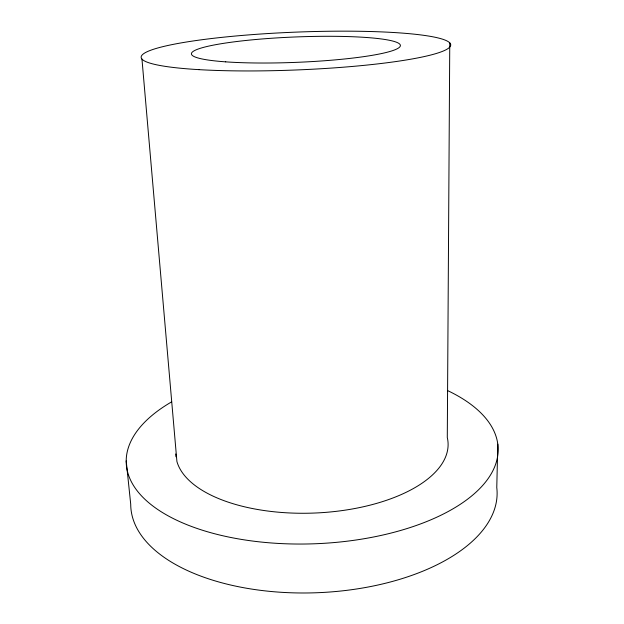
<?xml version="1.0" encoding="UTF-8"?>
<svg xmlns="http://www.w3.org/2000/svg" width="624" height="624" viewBox="0 0 624 624"><rect width="100%" height="100%" fill="white"/><g stroke="black" fill="none" stroke-linecap="round" stroke-linejoin="round"><path stroke-width="0.94" d="M449.764 42.861L447.291 437.51A136.282 64.327 -2.3 0 1 328.357 512.148A136.282 64.327 -2.3 0 1 176.912 461.487L141.96 59.077M497.796 444.148L496.774 487.57A183.308 94.037 -2.3 0 1 319.613 592.621A183.308 94.037 -2.3 0 1 130.72 504.239L126.204 460.925M447.408 390.499A186.092 88.382 -2.3 0 1 444.288 513.56A186.092 88.382 -2.3 0 1 185.765 524.215A186.092 88.382 -2.3 0 1 171.631 401.864M175.952 456.799A136.282 64.327 -2.3 0 1 175.734 453.96M225.709 61.854A104.59 12.706 -2.3 0 0 398.042 48.298A104.59 12.706 -2.3 0 0 263.897 38.821A104.59 12.706 -2.3 0 0 225.709 61.854M198.962 69.646A154.916 18.915 -2.3 0 0 448.913 47.892A154.916 18.915 -2.3 0 0 239.944 35.623A154.916 18.915 -2.3 0 0 198.962 69.646"/></g></svg>
